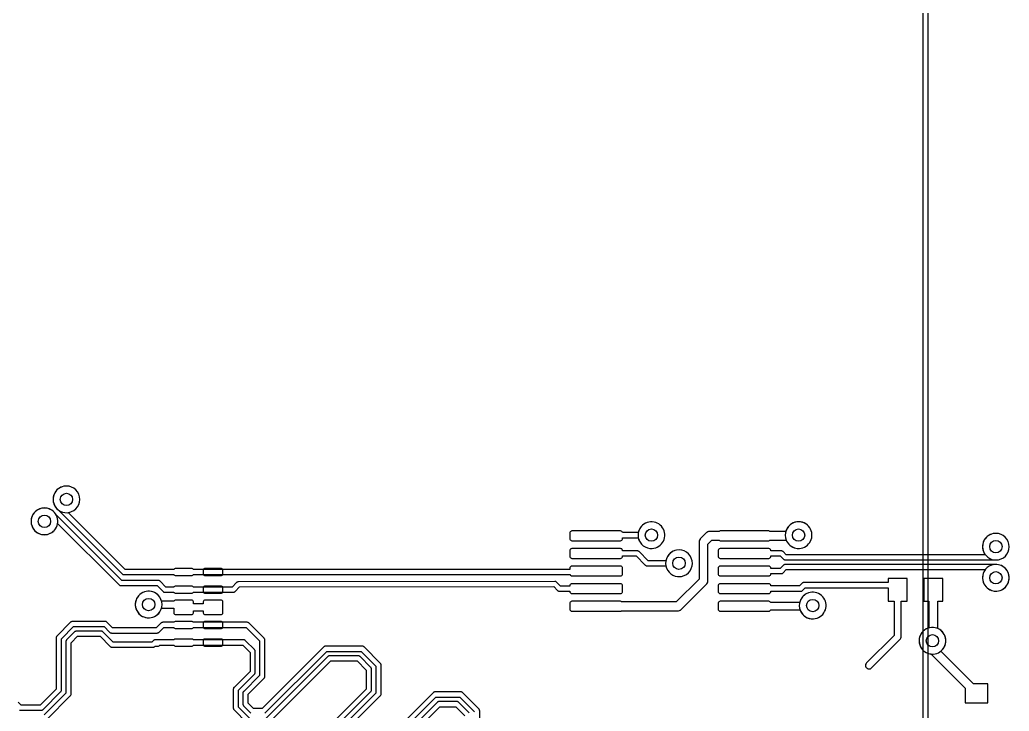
# Model space of a CAD drawing. Header units: millimetres. Extents: x 0 to 170, y 0 to 220.
# Drawn here: x 20.99 to 49.08, y 127.2 to 146.83 of the extents above; entities that cross this region are included whole.
import ezdxf

# ---------------------------------------------------------------- set-up
doc = ezdxf.new("R2010")
doc.units = ezdxf.units.MM

msp = doc.modelspace()

# ---------------------------------------------------------------- linework, layer by layer
at = {"layer": '16_copper'}
for points in [[(41.662, 109.802, 0.303348), (41.959, 110.099), (41.959, 110.1), (46.7, 110.1), (46.707, 110.101), (46.713, 110.101, 0.300446), (46.772, 110.157), (46.772, 110.162, 0.021213), (46.773, 110.168), (46.774, 110.173), (46.774, 155.628), (46.774, 155.628, 1), (46.626, 156.372), (46.578, 156.359, 0.767329), (46.626, 155.628), (46.627, 155.628), (46.627, 110.247), (41.959, 110.247), (41.959, 110.247, 1), (41.216, 110.099), (41.229, 110.052, 0.339454), (41.612, 109.795)], [(22.389, 132.844, 1), (22.242, 133.587), (22.194, 133.574, 0.876976), (22.34, 132.837)], [(21.765, 132.219, 1), (21.617, 132.963), (21.569, 132.95, 0.876976), (21.716, 132.213)], [(38.995, 131.828, 1), (38.847, 132.572), (38.799, 132.559, 0.876976), (38.946, 131.822)], [(43.174, 131.828, 1), (43.026, 132.572), (42.978, 132.559, 0.876976), (43.125, 131.822)], [(48.774, 131.5, 1), (48.626, 132.243), (48.578, 132.231, 0.876976), (48.725, 131.494)], [(39.779, 131.028, 1), (39.631, 131.772), (39.583, 131.759, 0.876976), (39.729, 131.022)], [(48.774, 130.617, 1), (48.626, 131.36), (48.578, 131.347, 0.876976), (48.725, 130.61)], [(24.724, 129.857, 1), (24.576, 130.6), (24.528, 130.588, 0.876976), (24.675, 129.851)], [(43.574, 129.828, 1), (43.426, 130.572), (43.378, 130.559, 0.876976), (43.525, 129.822)], [(46.974, 128.828, 1), (46.826, 129.572), (46.778, 129.559, 0.876976), (46.925, 128.822)]]:
    msp.add_lwpolyline(points, format="xyb", close=True, dxfattribs=at)
at = {"layer": '1_copper'}
for points in [[(23.906, 131.092), (23.914, 131.086, 0.073107), (23.934, 131.078), (23.935, 131.078), (23.935, 131.078), (23.938, 131.078), (23.95, 131.077), (25.366, 131.077), (25.368, 131.072), (25.382, 131.058), (25.4, 131.05), (25.885, 131.05), (25.903, 131.058), (25.917, 131.072), (25.919, 131.077), (36.614, 131.077), (36.619, 131.067), (36.632, 131.054), (36.648, 131.045), (36.666, 131.04), (38.044, 131.04), (38.062, 131.045), (38.078, 131.054), (38.091, 131.067), (38.1, 131.083), (38.105, 131.101), (38.105, 131.259), (38.1, 131.277), (38.091, 131.293), (38.078, 131.306), (38.062, 131.315), (38.044, 131.32), (36.666, 131.32), (36.648, 131.315), (36.632, 131.306), (36.619, 131.293), (36.61, 131.277), (36.605, 131.259), (36.605, 131.224), (25.919, 131.224), (25.917, 131.228), (25.903, 131.242), (25.885, 131.25), (25.4, 131.25), (25.382, 131.242), (25.368, 131.228), (25.366, 131.224), (23.98, 131.224), (22.364, 132.84), (22.389, 132.844, 1), (22.242, 133.587), (22.194, 133.574, 0.493147), (22, 133.005), (22.03, 132.966), (23.898, 131.098)], [(38.062, 130.545), (38.078, 130.554), (38.091, 130.567), (38.1, 130.583), (38.105, 130.601), (38.105, 130.759), (38.1, 130.777), (38.091, 130.793), (38.078, 130.806), (38.062, 130.815), (38.044, 130.82), (36.666, 130.82), (36.648, 130.815), (36.632, 130.806), (36.619, 130.793), (36.61, 130.777), (36.605, 130.759), (36.605, 130.754), (36.341, 130.754), (36.23, 130.865), (36.222, 130.871), (36.214, 130.877, 0.073098), (36.194, 130.885), (36.193, 130.885), (36.193, 130.885), (36.19, 130.885), (36.178, 130.887), (27.2, 130.874), (27.19, 130.872), (27.18, 130.871, 0.073089), (27.161, 130.862), (27.16, 130.862), (27.159, 130.862), (27.157, 130.86), (27.148, 130.852), (27.019, 130.724), (25.919, 130.724), (25.917, 130.728), (25.903, 130.742), (25.885, 130.75), (25.4, 130.75), (25.382, 130.742), (25.368, 130.728), (25.366, 130.724), (25.14, 130.724), (24.972, 130.892), (24.964, 130.898), (24.956, 130.904, 0.073107), (24.936, 130.912), (24.935, 130.912), (24.935, 130.912), (24.932, 130.912), (24.92, 130.913), (23.893, 130.913), (22.007, 132.799), (22.006, 132.801), (21.976, 132.841), (21.941, 132.876), (21.901, 132.906, 1), (21.48, 132.276), (21.523, 132.251, 0.493145), (22.063, 132.517), (22.065, 132.534), (23.811, 130.788), (23.818, 130.782), (23.826, 130.776, 0.073107), (23.846, 130.768), (23.847, 130.768), (23.848, 130.768), (23.851, 130.768), (23.863, 130.767), (24.89, 130.767), (25.058, 130.598), (25.066, 130.592), (25.074, 130.586, 0.073107), (25.094, 130.578), (25.095, 130.578), (25.095, 130.578), (25.098, 130.578), (25.11, 130.577), (25.366, 130.577), (25.368, 130.572), (25.382, 130.558), (25.4, 130.55), (25.885, 130.55), (25.903, 130.558), (25.917, 130.572), (25.919, 130.577), (27.05, 130.577), (27.059, 130.578), (27.069, 130.579, 0.073089), (27.089, 130.588), (27.09, 130.588), (27.09, 130.589), (27.092, 130.591), (27.102, 130.598), (27.23, 130.727), (36.148, 130.739), (36.259, 130.628), (36.267, 130.622), (36.275, 130.616, 0.073107), (36.295, 130.608), (36.296, 130.608), (36.296, 130.608), (36.299, 130.608), (36.311, 130.607), (36.605, 130.607), (36.605, 130.601), (36.61, 130.583), (36.619, 130.567), (36.632, 130.554), (36.648, 130.545), (36.666, 130.54), (38.044, 130.54)], [(38.062, 130.045), (38.076, 130.053), (39.68, 130.053), (39.685, 130.054), (39.691, 130.053, 0.111436), (39.744, 130.07), (39.75, 130.075), (39.758, 130.08), (39.765, 130.086), (39.77, 130.09), (40.49, 130.81), (40.493, 130.814), (40.497, 130.818, 0.11143), (40.523, 130.868), (40.524, 130.875), (40.526, 130.885), (40.526, 130.894), (40.527, 130.9), (40.527, 131.947), (40.633, 132.053), (40.844, 132.053), (40.858, 132.045), (40.876, 132.04), (42.254, 132.04), (42.272, 132.045), (42.286, 132.053), (42.752, 132.053), (42.76, 132.032, 1), (43.44, 132.368), (43.415, 132.411, 0.62184), (42.741, 132.322), (42.737, 132.307), (42.286, 132.307), (42.272, 132.315), (42.254, 132.32), (40.876, 132.32), (40.858, 132.315), (40.844, 132.307), (40.58, 132.307), (40.575, 132.306), (40.569, 132.307, 0.111436), (40.516, 132.29), (40.51, 132.285), (40.502, 132.28), (40.495, 132.274), (40.49, 132.27), (40.31, 132.09), (40.307, 132.086), (40.303, 132.082, 0.11143), (40.277, 132.032), (40.276, 132.025), (40.274, 132.015), (40.274, 132.006), (40.273, 132), (40.273, 130.953), (39.627, 130.307), (38.076, 130.307), (38.062, 130.315), (38.044, 130.32), (36.666, 130.32), (36.648, 130.315), (36.632, 130.306), (36.619, 130.293), (36.61, 130.277), (36.605, 130.259), (36.605, 130.101), (36.61, 130.083), (36.619, 130.067), (36.632, 130.054), (36.648, 130.045), (36.666, 130.04), (38.044, 130.04)], [(38.995, 131.828, 1), (38.847, 132.572), (38.799, 132.559, 0.26795), (38.55, 132.274), (38.55, 132.274), (38.101, 132.274), (38.1, 132.277), (38.091, 132.293), (38.078, 132.306), (38.062, 132.315), (38.044, 132.32), (36.666, 132.32), (36.648, 132.315), (36.632, 132.306), (36.619, 132.293), (36.61, 132.277), (36.605, 132.259), (36.605, 132.101), (36.61, 132.083), (36.619, 132.067), (36.632, 132.054), (36.648, 132.045), (36.666, 132.04), (38.044, 132.04), (38.062, 132.045), (38.078, 132.054), (38.091, 132.067), (38.1, 132.083), (38.105, 132.101), (38.105, 132.126), (38.55, 132.126), (38.55, 132.126, 0.376373), (38.946, 131.822)], [(48.774, 131.5, 1), (48.626, 132.243), (48.578, 132.231, 0.493147), (48.385, 131.661), (48.401, 131.641), (42.752, 131.641), (42.661, 131.732), (42.653, 131.738), (42.645, 131.744, 0.073107), (42.625, 131.752), (42.624, 131.752), (42.624, 131.752), (42.621, 131.752), (42.609, 131.754), (42.315, 131.754), (42.315, 131.759), (42.31, 131.777), (42.301, 131.793), (42.288, 131.806), (42.272, 131.815), (42.254, 131.82), (40.876, 131.82), (40.858, 131.815), (40.842, 131.806), (40.829, 131.793), (40.82, 131.777), (40.815, 131.759), (40.815, 131.601), (40.82, 131.583), (40.829, 131.567), (40.842, 131.554), (40.858, 131.545), (40.876, 131.54), (42.254, 131.54), (42.272, 131.545), (42.288, 131.554), (42.301, 131.567), (42.31, 131.583), (42.315, 131.601), (42.315, 131.607), (42.579, 131.607), (42.67, 131.515), (42.678, 131.509), (42.686, 131.503, 0.073107), (42.706, 131.495), (42.707, 131.495), (42.707, 131.495), (42.71, 131.495), (42.722, 131.494), (48.725, 131.494)], [(39.779, 131.028, 1), (39.631, 131.772), (39.583, 131.759, 0.26795), (39.333, 131.474), (39.333, 131.474), (38.83, 131.474), (38.572, 131.732), (38.564, 131.738), (38.556, 131.744, 0.073107), (38.536, 131.752), (38.535, 131.752), (38.535, 131.752), (38.532, 131.752), (38.52, 131.754), (38.105, 131.754), (38.105, 131.759), (38.1, 131.777), (38.091, 131.793), (38.078, 131.806), (38.062, 131.815), (38.044, 131.82), (36.666, 131.82), (36.648, 131.815), (36.632, 131.806), (36.619, 131.793), (36.61, 131.777), (36.605, 131.759), (36.605, 131.601), (36.61, 131.583), (36.619, 131.567), (36.632, 131.554), (36.648, 131.545), (36.666, 131.54), (38.044, 131.54), (38.062, 131.545), (38.078, 131.554), (38.091, 131.567), (38.1, 131.583), (38.105, 131.601), (38.105, 131.607), (38.49, 131.607), (38.748, 131.348), (38.756, 131.342), (38.764, 131.336, 0.073107), (38.784, 131.328), (38.785, 131.328), (38.785, 131.328), (38.788, 131.328), (38.8, 131.327), (39.333, 131.327), (39.333, 131.326, 0.376373), (39.729, 131.022)], [(42.712, 131.365), (42.702, 131.364, 0.073089), (42.683, 131.355), (42.682, 131.355), (42.681, 131.354), (42.679, 131.352), (42.67, 131.345), (42.579, 131.254), (42.315, 131.254), (42.315, 131.259), (42.31, 131.277), (42.301, 131.293), (42.288, 131.306), (42.272, 131.315), (42.254, 131.32), (40.876, 131.32), (40.858, 131.315), (40.842, 131.306), (40.829, 131.293), (40.82, 131.277), (40.815, 131.259), (40.815, 131.101), (40.82, 131.083), (40.829, 131.067), (40.842, 131.054), (40.858, 131.045), (40.876, 131.04), (42.254, 131.04), (42.272, 131.045), (42.288, 131.054), (42.301, 131.067), (42.31, 131.083), (42.315, 131.101), (42.315, 131.107), (42.609, 131.107), (42.619, 131.108), (42.629, 131.109, 0.073089), (42.648, 131.118), (42.649, 131.118), (42.65, 131.119), (42.652, 131.121), (42.661, 131.128), (42.752, 131.22), (48.401, 131.22), (48.385, 131.199, 1), (49.015, 130.778), (49.04, 130.821, 0.493145), (48.774, 131.36), (48.725, 131.367), (42.722, 131.367)], [(45.114, 128.401, 0.125733), (45.16, 128.42), (45.171, 128.429), (45.983, 129.242), (45.988, 129.248), (45.993, 129.253, 0.125734), (46.012, 129.299), (46.012, 129.307), (46.012, 129.309), (46.012, 129.31), (46.013, 129.312), (46.013, 130.328), (46.18, 130.328), (46.18, 130.972), (45.645, 130.972), (45.645, 130.858), (43.259, 130.858), (43.251, 130.856), (43.242, 130.856, 0.087654), (43.218, 130.845), (43.212, 130.841), (43.205, 130.835), (43.126, 130.756), (42.315, 130.756), (42.315, 130.759), (42.31, 130.777), (42.301, 130.793), (42.288, 130.806), (42.272, 130.815), (42.254, 130.82), (40.876, 130.82), (40.858, 130.815), (40.842, 130.806), (40.829, 130.793), (40.82, 130.777), (40.815, 130.759), (40.815, 130.601), (40.82, 130.583), (40.829, 130.567), (40.842, 130.554), (40.858, 130.545), (40.876, 130.54), (42.254, 130.54), (42.272, 130.545), (42.288, 130.554), (42.301, 130.567), (42.31, 130.583), (42.315, 130.601), (42.315, 130.604), (43.158, 130.604), (43.166, 130.605), (43.175, 130.606, 0.087654), (43.199, 130.616), (43.205, 130.621), (43.212, 130.626), (43.291, 130.705), (45.645, 130.705), (45.645, 130.328), (45.812, 130.328), (45.812, 129.354), (45.029, 128.571), (45.014, 128.551, 0.546723), (45.09, 128.401)], [(48.472, 127.975), (48.062, 127.975), (47.134, 128.903), (47.15, 128.915, 0.534512), (47.068, 129.54), (47.055, 129.545), (47.055, 130.328), (47.195, 130.328), (47.195, 130.972), (46.66, 130.972), (46.66, 130.328), (46.8, 130.328), (46.8, 129.565), (46.778, 129.559, 0.716592), (46.778, 128.841), (46.826, 128.828), (46.853, 128.825), (47.828, 127.85), (47.828, 127.44), (48.472, 127.44)], [(24.724, 129.857, 0.26795), (25.009, 130.107), (25.015, 130.129), (25.36, 130.129), (25.36, 129.99), (25.368, 129.972), (25.382, 129.958), (25.4, 129.95), (25.885, 129.95), (25.903, 129.958), (25.917, 129.972), (25.925, 129.99), (25.925, 130.05), (26.195, 130.05), (26.195, 129.99), (26.203, 129.972), (26.217, 129.958), (26.235, 129.95), (26.72, 129.95), (26.738, 129.958), (26.752, 129.972), (26.76, 129.99), (26.76, 130.31), (26.752, 130.328), (26.738, 130.342), (26.72, 130.35), (26.235, 130.35), (26.217, 130.342), (26.203, 130.328), (26.195, 130.31), (26.195, 130.25), (25.925, 130.25), (25.925, 130.31), (25.917, 130.328), (25.903, 130.342), (25.885, 130.35), (25.4, 130.35), (25.382, 130.342), (25.368, 130.329), (25.015, 130.329), (25.009, 130.351, 1), (24.291, 130.107), (24.31, 130.061, 0.303347), (24.675, 129.851)], [(43.574, 129.828, 1), (43.426, 130.572), (43.378, 130.559, 0.233169), (43.141, 130.322), (43.13, 130.282), (42.308, 130.282), (42.301, 130.293), (42.288, 130.306), (42.272, 130.315), (42.254, 130.32), (40.876, 130.32), (40.858, 130.315), (40.842, 130.306), (40.829, 130.293), (40.82, 130.277), (40.815, 130.259), (40.815, 130.101), (40.82, 130.083), (40.829, 130.067), (40.842, 130.054), (40.858, 130.045), (40.876, 130.04), (42.254, 130.04), (42.272, 130.045), (42.288, 130.054), (42.301, 130.067), (42.308, 130.078), (43.141, 130.078), (43.141, 130.078, 0.339454), (43.525, 129.822)]]:
    msp.add_lwpolyline(points, format="xyb", close=True, dxfattribs=at)
for points in [[(26.738, 131.058), (26.752, 131.072), (26.76, 131.09), (26.76, 131.21), (26.752, 131.228), (26.738, 131.242), (26.72, 131.25), (26.235, 131.25), (26.217, 131.242), (26.203, 131.228), (26.195, 131.21), (26.195, 131.09), (26.203, 131.072), (26.217, 131.058), (26.235, 131.05), (26.72, 131.05)], [(26.738, 130.558), (26.752, 130.572), (26.76, 130.59), (26.76, 130.71), (26.752, 130.728), (26.738, 130.742), (26.72, 130.75), (26.235, 130.75), (26.217, 130.742), (26.203, 130.728), (26.195, 130.71), (26.195, 130.59), (26.203, 130.572), (26.217, 130.558), (26.235, 130.55), (26.72, 130.55)], [(26.738, 129.558), (26.752, 129.572), (26.76, 129.59), (26.76, 129.71), (26.752, 129.728), (26.738, 129.742), (26.72, 129.75), (26.235, 129.75), (26.217, 129.742), (26.203, 129.728), (26.195, 129.71), (26.195, 129.59), (26.203, 129.572), (26.217, 129.558), (26.235, 129.55), (26.72, 129.55)], [(26.738, 129.058), (26.752, 129.072), (26.76, 129.09), (26.76, 129.21), (26.752, 129.228), (26.738, 129.242), (26.72, 129.25), (26.235, 129.25), (26.217, 129.242), (26.203, 129.228), (26.195, 129.21), (26.195, 129.09), (26.203, 129.072), (26.217, 129.058), (26.235, 129.05), (26.72, 129.05)]]:
    msp.add_lwpolyline(points, close=True, dxfattribs=at)
for points in [[(30.174, 126.582), (31.226, 127.635), (31.232, 127.642), (31.238, 127.65, 0.073107), (31.246, 127.67), (31.246, 127.671), (31.246, 127.672), (31.246, 127.675), (31.248, 127.687), (31.248, 128.513), (31.246, 128.523), (31.245, 128.533, 0.073089), (31.236, 128.553), (31.236, 128.553), (31.235, 128.554), (31.233, 128.556), (31.226, 128.565), (30.765, 129.026), (30.758, 129.032), (30.75, 129.038, 0.073107), (30.73, 129.046), (30.729, 129.046), (30.728, 129.046), (30.725, 129.046), (30.713, 129.048), (29.674, 129.048), (29.664, 129.046), (29.654, 129.045, 0.073089), (29.635, 129.036), (29.634, 129.036), (29.633, 129.035), (29.631, 129.033), (29.622, 129.026), (27.87, 127.274), (27.63, 127.274), (27.474, 127.43), (27.474, 127.682), (27.926, 128.135), (27.932, 128.142), (27.938, 128.15, 0.073107), (27.946, 128.17), (27.946, 128.171), (27.946, 128.172), (27.946, 128.175), (27.948, 128.186), (27.948, 129.226), (27.946, 129.236), (27.945, 129.246, 0.073089), (27.936, 129.265), (27.936, 129.266), (27.935, 129.267), (27.933, 129.269), (27.926, 129.278), (27.502, 129.702), (27.494, 129.708), (27.486, 129.714, 0.073107), (27.466, 129.722), (27.465, 129.722), (27.465, 129.722), (27.462, 129.722), (27.45, 129.724), (25.919, 129.724), (25.917, 129.728), (25.903, 129.742), (25.885, 129.75), (25.4, 129.75), (25.382, 129.742), (25.368, 129.728), (25.366, 129.724), (25.05, 129.724), (25.04, 129.722), (25.03, 129.721, 0.073089), (25.011, 129.712), (25.01, 129.712), (25.009, 129.711), (25.007, 129.709), (24.998, 129.702), (24.863, 129.567), (23.624, 129.567), (23.465, 129.726), (23.458, 129.732), (23.45, 129.738, 0.073107), (23.43, 129.746), (23.429, 129.746), (23.428, 129.746), (23.425, 129.746), (23.414, 129.748), (22.486, 129.748), (22.477, 129.746), (22.467, 129.745, 0.073089), (22.447, 129.736), (22.447, 129.736), (22.446, 129.735), (22.444, 129.733), (22.435, 129.726), (22.048, 129.339), (22.042, 129.332), (22.036, 129.324, 0.073107), (22.028, 129.304), (22.028, 129.303), (22.028, 129.302), (22.028, 129.299), (22.027, 129.287), (22.027, 127.83), (21.57, 127.374), (21.03, 127.374), (20.948, 127.456)], [(20.988, 127.228), (21, 127.227), (21.6, 127.227), (21.61, 127.228), (21.62, 127.229, 0.073089), (21.639, 127.238), (21.64, 127.238), (21.641, 127.239), (21.643, 127.241), (21.652, 127.248), (22.152, 127.748), (22.158, 127.756), (22.164, 127.764, 0.073107), (22.172, 127.784), (22.172, 127.785), (22.172, 127.785), (22.172, 127.788), (22.174, 127.8), (22.174, 129.257), (22.517, 129.601), (23.383, 129.601), (23.542, 129.442), (23.55, 129.436), (23.558, 129.43, 0.073107), (23.578, 129.422), (23.578, 129.422), (23.579, 129.422), (23.582, 129.422), (23.594, 129.42), (24.894, 129.42), (24.904, 129.422), (24.913, 129.423, 0.073089), (24.933, 129.432), (24.934, 129.432), (24.934, 129.432), (24.936, 129.434), (24.946, 129.442), (25.08, 129.577), (25.366, 129.577), (25.368, 129.572), (25.382, 129.558), (25.4, 129.55), (25.885, 129.55), (25.903, 129.558), (25.917, 129.572), (25.919, 129.577), (27.42, 129.577), (27.801, 129.196), (27.801, 128.217), (27.348, 127.764), (27.342, 127.757), (27.336, 127.749, 0.073107), (27.328, 127.729), (27.328, 127.728), (27.328, 127.727), (27.328, 127.724), (27.327, 127.713), (27.327, 127.4), (27.328, 127.39), (27.329, 127.38, 0.073089), (27.338, 127.361), (27.338, 127.36), (27.339, 127.359), (27.341, 127.357), (27.348, 127.348), (27.548, 127.148)], [(27.517, 127), (27.2, 127.317), (27.2, 127.796), (27.652, 128.248), (27.658, 128.256), (27.664, 128.264, 0.073107), (27.672, 128.284), (27.672, 128.285), (27.672, 128.285), (27.672, 128.288), (27.674, 128.3), (27.674, 128.9), (27.672, 128.91), (27.671, 128.92, 0.073089), (27.662, 128.939), (27.662, 128.94), (27.661, 128.941), (27.659, 128.943), (27.652, 128.952), (27.402, 129.202), (27.394, 129.208), (27.386, 129.214, 0.073107), (27.366, 129.222), (27.365, 129.222), (27.365, 129.222), (27.362, 129.222), (27.35, 129.224), (25.919, 129.224), (25.917, 129.228), (25.903, 129.242), (25.885, 129.25), (25.4, 129.25), (25.382, 129.242), (25.368, 129.228), (25.366, 129.224), (24.83, 129.224), (24.82, 129.222), (24.811, 129.221, 0.005322), (24.809, 129.22), (24.8, 129.216), (24.791, 129.212), (24.79, 129.212), (24.79, 129.211), (24.788, 129.209), (24.778, 129.202), (24.74, 129.163), (23.641, 129.163), (23.352, 129.452), (23.344, 129.458), (23.336, 129.464, 0.073107), (23.316, 129.472), (23.315, 129.472), (23.315, 129.472), (23.312, 129.472), (23.3, 129.474), (22.6, 129.474), (22.59, 129.472), (22.58, 129.471, 0.073089), (22.561, 129.462), (22.56, 129.462), (22.559, 129.461), (22.557, 129.459), (22.548, 129.452), (22.322, 129.226), (22.316, 129.218), (22.31, 129.21, 0.073107), (22.302, 129.19), (22.302, 129.189), (22.302, 129.189), (22.302, 129.186), (22.3, 129.174), (22.3, 127.717), (21.683, 127.1)], [(21.765, 126.974), (22.426, 127.635), (22.432, 127.642), (22.438, 127.65, 0.073107), (22.446, 127.67), (22.446, 127.671), (22.446, 127.672), (22.446, 127.675), (22.448, 127.687), (22.448, 129.144), (22.63, 129.327), (23.27, 129.327), (23.558, 129.038), (23.566, 129.032), (23.574, 129.026, 0.073107), (23.594, 129.018), (23.595, 129.018), (23.596, 129.018), (23.598, 129.018), (23.61, 129.016), (24.77, 129.016), (24.78, 129.018), (24.79, 129.019, 0.073089), (24.809, 129.028), (24.81, 129.028), (24.811, 129.028), (24.813, 129.03, 0.081436), (24.83, 129.046), (24.907, 129.046), (24.928, 129.049, 0.146971), (24.964, 129.073), (24.966, 129.077), (25.366, 129.077), (25.368, 129.072), (25.382, 129.058), (25.4, 129.05), (25.885, 129.05), (25.903, 129.058), (25.917, 129.072), (25.919, 129.077), (27.32, 129.077), (27.527, 128.87), (27.527, 128.33), (27.074, 127.878), (27.068, 127.87), (27.062, 127.862, 0.073107), (27.054, 127.842), (27.054, 127.841), (27.054, 127.841), (27.054, 127.838), (27.053, 127.826), (27.053, 127.287), (27.054, 127.277), (27.055, 127.267, 0.073089), (27.064, 127.247), (27.064, 127.247), (27.065, 127.246), (27.067, 127.244), (27.074, 127.235), (27.435, 126.874)], [(29.899, 126.696), (30.952, 127.748), (30.958, 127.756), (30.964, 127.764, 0.073107), (30.972, 127.784), (30.972, 127.785), (30.972, 127.785), (30.972, 127.788), (30.974, 127.8), (30.974, 128.4), (30.972, 128.41), (30.971, 128.42, 0.073089), (30.962, 128.439), (30.962, 128.44), (30.961, 128.441), (30.959, 128.443), (30.952, 128.452), (30.652, 128.752), (30.644, 128.758), (30.636, 128.764, 0.073107), (30.616, 128.772), (30.615, 128.772), (30.615, 128.772), (30.612, 128.772), (30.6, 128.774), (29.788, 128.774), (29.778, 128.772), (29.768, 128.771, 0.073089), (29.748, 128.762), (29.748, 128.762), (29.747, 128.761), (29.745, 128.759), (29.736, 128.752), (27.983, 127)], [(34.047, 126.287), (34.047, 127.214), (34.046, 127.223), (34.045, 127.233, 0.073089), (34.036, 127.253), (34.036, 127.253), (34.035, 127.254), (34.033, 127.256), (34.026, 127.265), (33.565, 127.726), (33.558, 127.732), (33.55, 127.738, 0.073107), (33.53, 127.746), (33.529, 127.746), (33.528, 127.746), (33.525, 127.746), (33.514, 127.748), (32.774, 127.748), (32.764, 127.746), (32.754, 127.745, 0.073089), (32.735, 127.736), (32.734, 127.736), (32.733, 127.735), (32.731, 127.733), (32.722, 127.726), (31.07, 126.074)], [(33.752, 127.152), (33.452, 127.452), (33.444, 127.458), (33.436, 127.464, 0.073107), (33.416, 127.472), (33.415, 127.472), (33.415, 127.472), (33.412, 127.472), (33.4, 127.474), (32.888, 127.474), (32.878, 127.472), (32.868, 127.471, 0.073089), (32.848, 127.462), (32.848, 127.462), (32.847, 127.461), (32.845, 127.459), (32.836, 127.452), (31.183, 125.8)]]:
    msp.add_lwpolyline(points, format="xyb", dxfattribs=at)
for points in [[(27.952, 127.148), (29.704, 128.9), (30.683, 128.9), (31.101, 128.483), (31.101, 127.717), (30.048, 126.664)], [(28.065, 126.874), (29.818, 128.626), (30.57, 128.626), (30.827, 128.37), (30.827, 127.83), (29.774, 126.778)], [(31.152, 125.948), (32.804, 127.601), (33.483, 127.601), (33.901, 127.183)], [(31.265, 125.674), (32.918, 127.327), (33.37, 127.327), (33.627, 127.07)]]:
    msp.add_lwpolyline(points, dxfattribs=at)
at = {"layer": 'drills_via_1_16'}
for centre in [(22.315, 133.215), (21.691, 132.591), (38.921, 132.2), (43.1, 132.2), (48.7, 131.872), (39.705, 131.4), (48.7, 130.988), (24.65, 130.229), (43.5, 130.2), (46.9, 129.2)]:
    msp.add_circle(centre, 0.175, dxfattribs=at)

doc.saveas('drawing.dxf')
